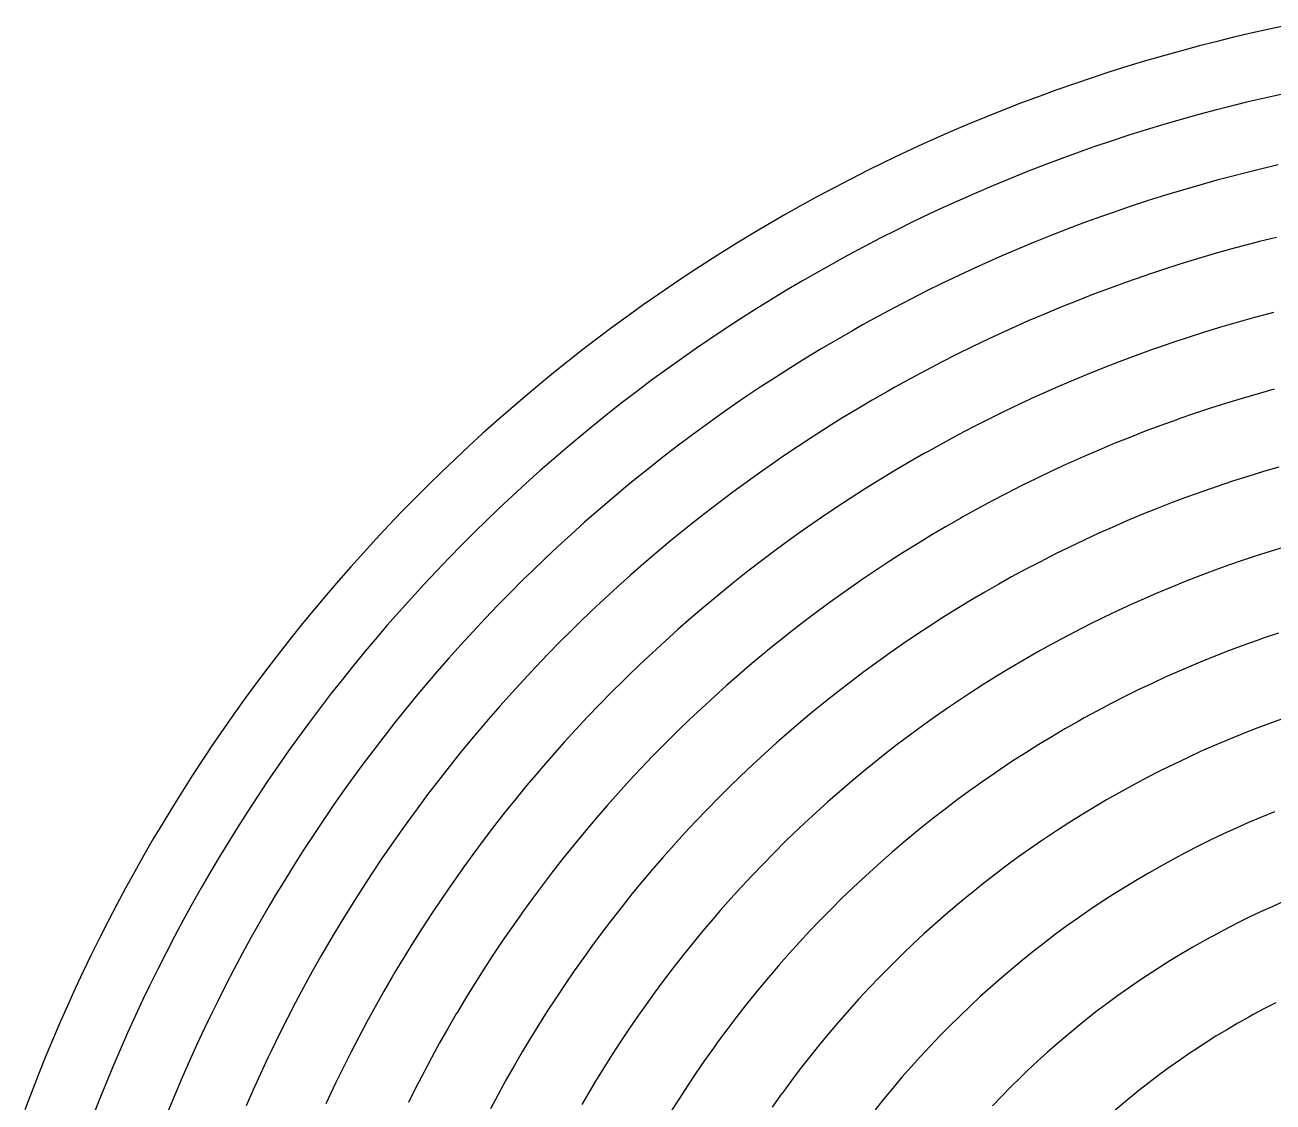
# Model space of a CAD drawing. Header units: inches. Extents: x -134 to 137, y -136 to 138.
# Drawn here: x -125.9 to -28.7, y 46.4 to 130.3 of the extents above; entities that cross this region are included whole.
import ezdxf

# ---------------------------------------------------------------- set-up
doc = ezdxf.new("R2010")
doc.units = ezdxf.units.IN
doc.header["$MEASUREMENT"] = 0
doc.linetypes.add('Continuous2', pattern=[0])
doc.layers.add('single spiral', color=1, linetype='Continuous')

msp = doc.modelspace()

# ---------------------------------------------------------------- linework, layer by layer
at = {"layer": 'single spiral', "color": 7, "linetype": 'Continuous2', "lineweight": -3, "true_color": 0xffffff}
for p, q in [((-27.454, 130.301), (-28.909, 129.995)), ((-31.784, 129.342), (-33.204, 128.995)), ((-30.353, 129.675), (-31.784, 129.342)), ((-28.909, 129.995), (-30.353, 129.675)), ((-35.874, 128.296), (-37.269, 127.907)), ((-34.477, 128.669), (-35.874, 128.296)), ((-33.204, 128.995), (-34.477, 128.669)), ((-38.662, 127.502), (-40.053, 127.081)), ((-37.269, 127.907), (-38.662, 127.502)), ((-41.441, 126.644), (-42.827, 126.192)), ((-40.053, 127.081), (-41.441, 126.644)), ((-44.209, 125.723), (-45.584, 125.24)), ((-42.827, 126.192), (-44.209, 125.723)), ((-46.959, 124.74), (-48.329, 124.225)), ((-45.584, 125.24), (-46.959, 124.74)), ((-29.412, 124.606), (-30.814, 124.277)), ((-27.999, 124.921), (-29.412, 124.606)), ((-49.692, 123.695), (-51.049, 123.151)), ((-48.329, 124.225), (-49.692, 123.695)), ((-33.144, 123.694), (-34.513, 123.328)), ((-32.204, 123.935), (-33.144, 123.694)), ((-30.814, 124.277), (-32.204, 123.935)), ((-52.4, 122.592), (-53.744, 122.018)), ((-51.049, 123.151), (-52.4, 122.592)), ((-37.247, 122.55), (-38.611, 122.136)), ((-35.881, 122.947), (-37.247, 122.55)), ((-34.513, 123.328), (-35.881, 122.947)), ((-53.744, 122.018), (-55.081, 121.43)), ((-39.972, 121.707), (-41.331, 121.262)), ((-38.611, 122.136), (-39.972, 121.707)), ((-56.355, 120.854), (-57.678, 120.238)), ((-55.081, 121.43), (-56.355, 120.854)), ((-42.686, 120.801), (-43.823, 120.402)), ((-41.331, 121.262), (-42.686, 120.801)), ((-58.994, 119.607), (-60.304, 118.962)), ((-57.678, 120.238), (-58.994, 119.607)), ((-45.171, 119.912), (-46.514, 119.407)), ((-43.823, 120.402), (-45.171, 119.912)), ((-60.304, 118.962), (-61.607, 118.302)), ((-47.851, 118.887), (-49.182, 118.353)), ((-46.514, 119.407), (-47.851, 118.887)), ((-31.769, 118.565), (-33.111, 118.208)), ((-30.971, 118.77), (-31.769, 118.565)), ((-29.708, 119.082), (-30.971, 118.77)), ((-28.337, 119.405), (-29.708, 119.082)), ((-62.903, 117.628), (-64.192, 116.94)), ((-61.607, 118.302), (-62.903, 117.628)), ((-50.506, 117.804), (-51.823, 117.241)), ((-49.182, 118.353), (-50.506, 117.804)), ((-34.45, 117.835), (-35.788, 117.446)), ((-33.111, 118.208), (-34.45, 117.835)), ((-64.192, 116.94), (-65.473, 116.237)), ((-53.134, 116.663), (-54.18, 116.189)), ((-51.823, 117.241), (-53.134, 116.663)), ((-38.455, 116.62), (-39.785, 116.183)), ((-37.123, 117.041), (-38.455, 116.62)), ((-35.788, 117.446), (-37.123, 117.041)), ((-65.473, 116.237), (-66.708, 115.542)), ((-54.18, 116.189), (-55.477, 115.585)), ((-41.112, 115.73), (-42.007, 115.415)), ((-39.785, 116.183), (-41.112, 115.73)), ((-67.974, 114.812), (-69.231, 114.069)), ((-66.708, 115.542), (-67.974, 114.812)), ((-56.768, 114.967), (-58.052, 114.334)), ((-55.477, 115.585), (-56.768, 114.967)), ((-43.328, 114.936), (-44.643, 114.442)), ((-42.007, 115.415), (-43.328, 114.936)), ((-69.231, 114.069), (-70.481, 113.311)), ((-59.33, 113.687), (-60.6, 113.025)), ((-58.052, 114.334), (-59.33, 113.687)), ((-45.952, 113.933), (-47.254, 113.409)), ((-44.643, 114.442), (-45.952, 113.933)), ((-28.469, 113.757), (-29.797, 113.428)), ((-70.481, 113.311), (-71.722, 112.54)), ((-60.6, 113.025), (-61.863, 112.349)), ((-48.55, 112.871), (-49.84, 112.318)), ((-47.254, 113.409), (-48.55, 112.871)), ((-31.666, 112.936), (-32.975, 112.571)), ((-30.354, 113.284), (-31.666, 112.936)), ((-29.797, 113.428), (-30.354, 113.284)), ((-72.955, 111.755), (-74.18, 110.957)), ((-71.722, 112.54), (-72.955, 111.755)), ((-61.863, 112.349), (-63.118, 111.659)), ((-51.122, 111.751), (-51.938, 111.381)), ((-49.84, 112.318), (-51.122, 111.751)), ((-35.588, 111.794), (-36.89, 111.382)), ((-34.282, 112.191), (-35.588, 111.794)), ((-32.975, 112.571), (-34.282, 112.191)), ((-74.18, 110.957), (-75.395, 110.145)), ((-64.136, 111.087), (-65.377, 110.372)), ((-63.118, 111.659), (-64.136, 111.087)), ((-53.208, 110.791), (-54.472, 110.185)), ((-51.938, 111.381), (-53.208, 110.791)), ((-38.19, 110.953), (-39.486, 110.509)), ((-36.89, 111.382), (-38.19, 110.953)), ((-75.395, 110.145), (-76.564, 109.345)), ((-65.377, 110.372), (-66.61, 109.642)), ((-54.472, 110.185), (-55.73, 109.566)), ((-41.429, 109.811), (-42.715, 109.329)), ((-40.138, 110.279), (-41.429, 109.811)), ((-39.486, 110.509), (-40.138, 110.279)), ((-76.564, 109.345), (-77.762, 108.508)), ((-67.835, 108.899), (-69.052, 108.143)), ((-66.61, 109.642), (-67.835, 108.899)), ((-56.98, 108.931), (-58.224, 108.283)), ((-55.73, 109.566), (-56.98, 108.931)), ((-43.994, 108.831), (-45.267, 108.319)), ((-42.715, 109.329), (-43.994, 108.831)), ((-77.762, 108.508), (-78.95, 107.657)), ((-69.052, 108.143), (-70.261, 107.372)), ((-58.224, 108.283), (-59.46, 107.62)), ((-45.267, 108.319), (-46.534, 107.792)), ((-28.899, 107.851), (-30.178, 107.512)), ((-28.679, 107.908), (-28.899, 107.851)), ((-78.95, 107.657), (-80.129, 106.794)), ((-70.261, 107.372), (-71.461, 106.589)), ((-60.688, 106.943), (-61.485, 106.495)), ((-59.46, 107.62), (-60.688, 106.943)), ((-47.793, 107.251), (-49.046, 106.695)), ((-46.534, 107.792), (-47.793, 107.251)), ((-31.456, 107.156), (-32.732, 106.785)), ((-30.178, 107.512), (-31.456, 107.156)), ((-81.298, 105.917), (-82.458, 105.028)), ((-80.129, 106.794), (-81.298, 105.917)), ((-71.461, 106.589), (-72.652, 105.792)), ((-61.485, 106.495), (-62.7, 105.795)), ((-49.629, 106.43), (-50.871, 105.853)), ((-49.046, 106.695), (-49.629, 106.43)), ((-35.276, 105.994), (-36.544, 105.574)), ((-34.005, 106.397), (-35.276, 105.994)), ((-32.732, 106.785), (-34.005, 106.397)), ((-82.458, 105.028), (-83.609, 104.125)), ((-73.615, 105.133), (-74.789, 104.312)), ((-72.652, 105.792), (-73.615, 105.133)), ((-63.908, 105.081), (-65.107, 104.353)), ((-62.7, 105.795), (-63.908, 105.081)), ((-52.107, 105.262), (-53.336, 104.656)), ((-50.871, 105.853), (-52.107, 105.262)), ((-38.215, 104.996), (-39.475, 104.54)), ((-37.808, 105.139), (-38.215, 104.996)), ((-36.544, 105.574), (-37.808, 105.139)), ((-83.609, 104.125), (-84.749, 103.211)), ((-74.789, 104.312), (-75.954, 103.478)), ((-65.107, 104.353), (-66.298, 103.612)), ((-54.558, 104.036), (-55.773, 103.401)), ((-53.336, 104.656), (-54.558, 104.036)), ((-40.729, 104.069), (-41.978, 103.583)), ((-39.475, 104.54), (-40.729, 104.069)), ((-84.749, 103.211), (-85.848, 102.309)), ((-75.954, 103.478), (-77.11, 102.631)), ((-66.298, 103.612), (-67.481, 102.857)), ((-55.773, 103.401), (-56.981, 102.752)), ((-43.22, 103.083), (-44.455, 102.568)), ((-41.978, 103.583), (-43.22, 103.083)), ((-85.848, 102.309), (-86.968, 101.371)), ((-77.11, 102.631), (-78.257, 101.771)), ((-68.655, 102.089), (-69.82, 101.307)), ((-67.481, 102.857), (-68.655, 102.089)), ((-58.181, 102.089), (-58.754, 101.766)), ((-56.981, 102.752), (-58.181, 102.089)), ((-45.684, 102.039), (-46.905, 101.495)), ((-44.455, 102.568), (-45.684, 102.039)), ((-86.968, 101.371), (-88.078, 100.419)), ((-78.257, 101.771), (-79.394, 100.898)), ((-69.82, 101.307), (-70.575, 100.791)), ((-59.943, 101.082), (-61.123, 100.384)), ((-58.754, 101.766), (-59.943, 101.082)), ((-47.254, 101.336), (-48.466, 100.774)), ((-46.905, 101.495), (-47.254, 101.336)), ((-31.135, 101.227), (-32.375, 100.849)), ((-29.892, 101.589), (-31.135, 101.227)), ((-28.648, 101.935), (-29.892, 101.589)), ((-88.078, 100.419), (-89.177, 99.456)), ((-79.394, 100.898), (-80.521, 100.013)), ((-70.575, 100.791), (-71.725, 99.988)), ((-61.123, 100.384), (-62.296, 99.673)), ((-49.672, 100.197), (-50.871, 99.606)), ((-48.466, 100.774), (-49.672, 100.197)), ((-33.612, 100.455), (-34.846, 100.046)), ((-32.375, 100.849), (-33.612, 100.455)), ((-89.177, 99.456), (-90.266, 98.48)), ((-81.638, 99.115), (-82.544, 98.372)), ((-80.521, 100.013), (-81.638, 99.115)), ((-72.865, 99.171), (-73.997, 98.342)), ((-71.725, 99.988), (-72.865, 99.171)), ((-62.296, 99.673), (-63.46, 98.948)), ((-50.871, 99.606), (-52.064, 99)), ((-37.465, 99.12), (-38.687, 98.662)), ((-36.238, 99.563), (-37.465, 99.12)), ((-36.078, 99.62), (-36.238, 99.563)), ((-34.846, 100.046), (-36.078, 99.62)), ((-90.266, 98.48), (-91.345, 97.493)), ((-82.544, 98.372), (-83.642, 97.452)), ((-73.997, 98.342), (-75.12, 97.499)), ((-64.616, 98.209), (-65.763, 97.457)), ((-63.46, 98.948), (-64.616, 98.209)), ((-53.249, 98.379), (-54.427, 97.745)), ((-52.064, 99), (-53.249, 98.379)), ((-39.902, 98.189), (-41.111, 97.701)), ((-38.687, 98.662), (-39.902, 98.189)), ((-91.345, 97.493), (-92.412, 96.494)), ((-83.642, 97.452), (-84.731, 96.519)), ((-75.12, 97.499), (-76.232, 96.644)), ((-65.763, 97.457), (-66.901, 96.692)), ((-54.427, 97.745), (-55.597, 97.097)), ((-42.314, 97.199), (-43.51, 96.682)), ((-41.111, 97.701), (-42.314, 97.199)), ((-92.412, 96.494), (-93.469, 95.483)), ((-84.731, 96.519), (-85.809, 95.574)), ((-76.232, 96.644), (-77.335, 95.776)), ((-67.444, 96.32), (-68.568, 95.535)), ((-66.901, 96.692), (-67.444, 96.32)), ((-57.105, 96.233), (-58.257, 95.553)), ((-55.945, 96.9), (-57.105, 96.233)), ((-55.597, 97.097), (-55.945, 96.9)), ((-43.51, 96.682), (-44.698, 96.151)), ((-93.469, 95.483), (-94.487, 94.487)), ((-85.809, 95.574), (-86.876, 94.617)), ((-77.335, 95.776), (-78.428, 94.896)), ((-68.568, 95.535), (-69.684, 94.737)), ((-58.257, 95.553), (-59.401, 94.858)), ((-45.992, 95.552), (-47.167, 94.991)), ((-44.812, 96.099), (-45.992, 95.552)), ((-44.698, 96.151), (-44.812, 96.099)), ((-29.491, 95.519), (-30.696, 95.151)), ((-28.284, 95.871), (-29.491, 95.519)), ((-94.487, 94.487), (-95.521, 93.454)), ((-86.876, 94.617), (-87.933, 93.648)), ((-79.138, 94.313), (-80.214, 93.412)), ((-78.428, 94.896), (-79.138, 94.313)), ((-69.684, 94.737), (-70.79, 93.926)), ((-59.401, 94.858), (-60.537, 94.15)), ((-48.335, 94.414), (-49.496, 93.824)), ((-47.167, 94.991), (-48.335, 94.414)), ((-33.097, 94.368), (-34.207, 93.983)), ((-31.898, 94.768), (-33.097, 94.368)), ((-30.696, 95.151), (-31.898, 94.768)), ((-95.521, 93.454), (-96.544, 92.409)), ((-87.933, 93.648), (-88.979, 92.668)), ((-80.214, 93.412), (-81.28, 92.499)), ((-70.79, 93.926), (-71.887, 93.102)), ((-61.664, 93.429), (-62.783, 92.694)), ((-60.537, 94.15), (-61.664, 93.429)), ((-49.496, 93.824), (-50.649, 93.219)), ((-35.4, 93.553), (-36.586, 93.108)), ((-34.207, 93.983), (-35.4, 93.553)), ((-96.544, 92.409), (-97.556, 91.354)), ((-88.979, 92.668), (-90.014, 91.675)), ((-81.28, 92.499), (-82.335, 91.574)), ((-71.887, 93.102), (-72.974, 92.265)), ((-62.783, 92.694), (-63.893, 91.946)), ((-51.796, 92.6), (-52.934, 91.967)), ((-50.649, 93.219), (-51.796, 92.6)), ((-37.767, 92.648), (-38.942, 92.174)), ((-36.586, 93.108), (-37.767, 92.648)), ((-97.556, 91.354), (-98.556, 90.287)), ((-90.014, 91.675), (-90.854, 90.854)), ((-82.335, 91.574), (-83.38, 90.637)), ((-74.052, 91.416), (-75.119, 90.554)), ((-72.974, 92.265), (-74.052, 91.416)), ((-64.223, 91.719), (-65.32, 90.954)), ((-63.893, 91.946), (-64.223, 91.719)), ((-53.057, 91.897), (-54.187, 91.249)), ((-52.934, 91.967), (-53.057, 91.897)), ((-40.11, 91.685), (-41.271, 91.181)), ((-38.942, 92.174), (-40.11, 91.685)), ((-90.854, 90.854), (-91.868, 89.841)), ((-83.38, 90.637), (-84.415, 89.687)), ((-75.119, 90.554), (-75.631, 90.133)), ((-65.32, 90.954), (-66.409, 90.176)), ((-55.309, 90.586), (-56.423, 89.91)), ((-54.187, 91.249), (-55.309, 90.586)), ((-42.303, 90.719), (-43.45, 90.188)), ((-41.271, 91.181), (-42.303, 90.719)), ((-98.556, 90.287), (-99.544, 89.209)), ((-91.868, 89.841), (-92.871, 88.817)), ((-84.415, 89.687), (-85.438, 88.726)), ((-75.631, 90.133), (-76.683, 89.253)), ((-67.488, 89.384), (-68.558, 88.579)), ((-66.409, 90.176), (-67.488, 89.384)), ((-56.423, 89.91), (-57.529, 89.22)), ((-44.592, 89.643), (-45.726, 89.083)), ((-43.45, 90.188), (-44.592, 89.643)), ((-27.801, 89.661), (-28.968, 89.303)), ((-99.544, 89.209), (-100.521, 88.12)), ((-92.871, 88.817), (-93.863, 87.782)), ((-85.438, 88.726), (-86.45, 87.754)), ((-76.683, 89.253), (-77.725, 88.361)), ((-68.558, 88.579), (-69.619, 87.762)), ((-58.626, 88.516), (-59.715, 87.799)), ((-57.529, 89.22), (-58.626, 88.516)), ((-46.854, 88.508), (-47.974, 87.92)), ((-45.726, 89.083), (-46.854, 88.508)), ((-31.295, 88.541), (-32.122, 88.254)), ((-30.133, 88.93), (-31.295, 88.541)), ((-28.968, 89.303), (-30.133, 88.93)), ((-100.521, 88.12), (-101.486, 87.021)), ((-93.863, 87.782), (-94.844, 86.735)), ((-86.45, 87.754), (-87.109, 87.109)), ((-78.757, 87.456), (-79.778, 86.539)), ((-77.725, 88.361), (-78.757, 87.456)), ((-69.619, 87.762), (-70.669, 86.932)), ((-59.715, 87.799), (-60.794, 87.069)), ((-47.974, 87.92), (-49.088, 87.317)), ((-33.278, 87.838), (-34.428, 87.407)), ((-32.122, 88.254), (-33.278, 87.838)), ((-101.486, 87.021), (-102.416, 85.937)), ((-94.844, 86.735), (-95.813, 85.677)), ((-87.109, 87.109), (-88.103, 86.118)), ((-79.778, 86.539), (-80.789, 85.611)), ((-70.669, 86.932), (-71.71, 86.09)), ((-60.911, 86.989), (-61.98, 86.245)), ((-60.794, 87.069), (-60.911, 86.989)), ((-50.09, 86.758), (-51.188, 86.129)), ((-49.088, 87.317), (-50.09, 86.758)), ((-36.71, 86.501), (-37.841, 86.026)), ((-35.572, 86.962), (-36.71, 86.501)), ((-34.428, 87.407), (-35.572, 86.962)), ((-102.416, 85.937), (-103.356, 84.818)), ((-95.813, 85.677), (-96.769, 84.609)), ((-88.103, 86.118), (-89.085, 85.115)), ((-80.789, 85.611), (-81.788, 84.67)), ((-72.022, 85.833), (-73.049, 84.975)), ((-71.71, 86.09), (-72.022, 85.833)), ((-61.98, 86.245), (-63.04, 85.487)), ((-51.188, 86.129), (-52.279, 85.485)), ((-38.966, 85.537), (-39.727, 85.196)), ((-37.841, 86.026), (-38.966, 85.537)), ((-103.356, 84.818), (-104.285, 83.687)), ((-96.769, 84.609), (-97.714, 83.53)), ((-89.085, 85.115), (-90.056, 84.101)), ((-81.788, 84.67), (-82.777, 83.718)), ((-73.049, 84.975), (-74.066, 84.104)), ((-64.091, 84.716), (-65.133, 83.932)), ((-63.04, 85.487), (-64.091, 84.716)), ((-53.361, 84.828), (-54.435, 84.157)), ((-52.279, 85.485), (-53.361, 84.828)), ((-40.84, 84.682), (-41.946, 84.154)), ((-39.727, 85.196), (-40.84, 84.682)), ((-104.285, 83.687), (-105.201, 82.547)), ((-90.056, 84.101), (-91.016, 83.076)), ((-82.777, 83.718), (-83.253, 83.253)), ((-74.066, 84.104), (-75.073, 83.221)), ((-65.133, 83.932), (-66.165, 83.135)), ((-54.435, 84.157), (-55.501, 83.472)), ((-43.045, 83.611), (-44.138, 83.054)), ((-41.946, 84.154), (-43.045, 83.611)), ((-98.482, 82.636), (-99.404, 81.538)), ((-97.714, 83.53), (-98.482, 82.636)), ((-91.016, 83.076), (-91.964, 82.04)), ((-83.253, 83.253), (-84.224, 82.284)), ((-75.073, 83.221), (-76.069, 82.326)), ((-66.165, 83.135), (-67.188, 82.326)), ((-56.558, 82.775), (-57.508, 82.13)), ((-55.501, 83.472), (-56.558, 82.775)), ((-44.138, 83.054), (-45.223, 82.482)), ((-28.316, 82.944), (-29.438, 82.566)), ((-105.201, 82.547), (-106.104, 81.397)), ((-91.964, 82.04), (-92.9, 80.993)), ((-84.224, 82.284), (-85.185, 81.304)), ((-76.069, 82.326), (-77.055, 81.419)), ((-67.188, 82.326), (-68.2, 81.504)), ((-57.508, 82.13), (-58.548, 81.407)), ((-46.301, 81.897), (-47.044, 81.482)), ((-45.223, 82.482), (-46.301, 81.897)), ((-31.1, 81.976), (-32.211, 81.56)), ((-29.983, 82.377), (-31.1, 81.976)), ((-29.438, 82.566), (-29.983, 82.377)), ((-106.104, 81.397), (-106.995, 80.236)), ((-99.404, 81.538), (-100.314, 80.43)), ((-92.9, 80.993), (-93.824, 79.935)), ((-85.185, 81.304), (-86.134, 80.312)), ((-77.055, 81.419), (-78.03, 80.5)), ((-68.312, 81.411), (-69.313, 80.576)), ((-68.2, 81.504), (-68.312, 81.411)), ((-59.578, 80.671), (-60.599, 79.922)), ((-58.548, 81.407), (-59.578, 80.671)), ((-48.109, 80.873), (-49.166, 80.25)), ((-47.044, 81.482), (-48.109, 80.873)), ((-34.416, 80.684), (-35.508, 80.224)), ((-33.317, 81.13), (-34.416, 80.684)), ((-32.211, 81.56), (-33.317, 81.13)), ((-106.995, 80.236), (-107.873, 79.066)), ((-100.314, 80.43), (-101.213, 79.312)), ((-93.824, 79.935), (-94.426, 79.233)), ((-86.134, 80.312), (-87.072, 79.31)), ((-78.03, 80.5), (-78.993, 79.57)), ((-70.304, 79.728), (-71.284, 78.868)), ((-69.313, 80.576), (-70.304, 79.728)), ((-60.599, 79.922), (-61.611, 79.159)), ((-49.166, 80.25), (-50.214, 79.613)), ((-36.594, 79.75), (-37.085, 79.529)), ((-35.508, 80.224), (-36.594, 79.75)), ((-107.873, 79.066), (-108.739, 77.887)), ((-101.213, 79.312), (-102.098, 78.183)), ((-94.426, 79.233), (-95.33, 78.159)), ((-87.072, 79.31), (-87.998, 78.296)), ((-79.284, 79.284), (-80.233, 78.339)), ((-78.993, 79.57), (-79.284, 79.284)), ((-71.284, 78.868), (-72.254, 77.996)), ((-61.611, 79.159), (-62.614, 78.384)), ((-51.255, 78.962), (-52.287, 78.297)), ((-50.214, 79.613), (-51.255, 78.962)), ((-38.16, 79.034), (-39.229, 78.524)), ((-37.085, 79.529), (-38.16, 79.034)), ((-108.739, 77.887), (-109.573, 76.724)), ((-102.098, 78.183), (-102.971, 77.045)), ((-95.33, 78.159), (-96.221, 77.074)), ((-87.998, 78.296), (-88.912, 77.272)), ((-80.233, 78.339), (-81.171, 77.383)), ((-72.254, 77.996), (-73.213, 77.112)), ((-62.614, 78.384), (-63.606, 77.597)), ((-52.287, 78.297), (-53.31, 77.62)), ((-40.291, 77.999), (-41.347, 77.46)), ((-39.229, 78.524), (-40.291, 77.999)), ((-102.971, 77.045), (-103.832, 75.897)), ((-96.221, 77.074), (-97.101, 75.978)), ((-88.912, 77.272), (-89.814, 76.237)), ((-81.171, 77.383), (-82.097, 76.415)), ((-73.213, 77.112), (-74.161, 76.216)), ((-64.501, 76.869), (-65.473, 76.058)), ((-63.606, 77.597), (-64.501, 76.869)), ((-54.015, 77.142), (-55.023, 76.442)), ((-53.31, 77.62), (-54.015, 77.142)), ((-42.395, 76.907), (-43.435, 76.34)), ((-41.347, 77.46), (-42.395, 76.907)), ((-109.573, 76.724), (-110.412, 75.526)), ((-103.832, 75.897), (-104.679, 74.74)), ((-97.101, 75.978), (-97.968, 74.873)), ((-89.814, 76.237), (-90.25, 75.729)), ((-82.097, 76.415), (-83.012, 75.437)), ((-74.161, 76.216), (-75.098, 75.309)), ((-65.473, 76.058), (-66.436, 75.234)), ((-55.023, 76.442), (-56.022, 75.728)), ((-43.919, 76.07), (-44.948, 75.482)), ((-43.435, 76.34), (-43.919, 76.07)), ((-28.865, 75.966), (-29.936, 75.567)), ((-27.79, 76.351), (-28.865, 75.966)), ((-110.412, 75.526), (-111.239, 74.319)), ((-97.968, 74.873), (-98.822, 73.758)), ((-90.25, 75.729), (-91.134, 74.679)), ((-83.012, 75.437), (-83.915, 74.447)), ((-75.205, 75.205), (-76.129, 74.285)), ((-75.098, 75.309), (-75.205, 75.205)), ((-66.436, 75.234), (-67.389, 74.398)), ((-57.012, 75.002), (-57.992, 74.263)), ((-56.022, 75.728), (-57.012, 75.002)), ((-45.969, 74.88), (-46.983, 74.264)), ((-44.948, 75.482), (-45.969, 74.88)), ((-31, 75.152), (-32.057, 74.722)), ((-29.936, 75.567), (-31, 75.152)), ((-111.239, 74.319), (-112.052, 73.103)), ((-104.679, 74.74), (-105.368, 73.779)), ((-91.134, 74.679), (-92.006, 73.618)), ((-83.915, 74.447), (-84.806, 73.446)), ((-76.129, 74.285), (-77.042, 73.353)), ((-67.389, 74.398), (-68.331, 73.55)), ((-57.992, 74.263), (-58.963, 73.511)), ((-46.983, 74.264), (-47.988, 73.635)), ((-33.109, 74.278), (-34.153, 73.82)), ((-32.057, 74.722), (-33.109, 74.278)), ((-112.052, 73.103), (-112.852, 71.878)), ((-105.368, 73.779), (-106.191, 72.605)), ((-98.822, 73.758), (-99.664, 72.633)), ((-92.006, 73.618), (-92.865, 72.547)), ((-84.806, 73.446), (-85.685, 72.435)), ((-77.042, 73.353), (-77.944, 72.411)), ((-68.331, 73.55), (-69.262, 72.69)), ((-58.963, 73.511), (-59.923, 72.746)), ((-48.985, 72.992), (-49.972, 72.335)), ((-47.988, 73.635), (-48.985, 72.992)), ((-35.412, 73.244), (-36.441, 72.753)), ((-34.376, 73.72), (-35.412, 73.244)), ((-34.153, 73.82), (-34.376, 73.72)), ((-106.191, 72.605), (-107.002, 71.422)), ((-99.664, 72.633), (-100.492, 71.499)), ((-92.865, 72.547), (-93.712, 71.466)), ((-85.953, 72.123), (-86.816, 71.099)), ((-85.685, 72.435), (-85.953, 72.123)), ((-77.944, 72.411), (-78.835, 71.457)), ((-69.262, 72.69), (-70.183, 71.819)), ((-60.587, 72.205), (-61.531, 71.42)), ((-59.923, 72.746), (-60.587, 72.205)), ((-50.432, 72.024), (-51.406, 71.348)), ((-49.972, 72.335), (-50.432, 72.024)), ((-37.464, 72.248), (-38.479, 71.728)), ((-36.441, 72.753), (-37.464, 72.248)), ((-112.852, 71.878), (-113.639, 70.644)), ((-107.002, 71.422), (-107.799, 70.229)), ((-100.492, 71.499), (-101.033, 70.744)), ((-93.712, 71.466), (-94.547, 70.376)), ((-86.816, 71.099), (-87.667, 70.064)), ((-78.835, 71.457), (-79.714, 70.493)), ((-71.013, 71.013), (-71.912, 70.12)), ((-70.183, 71.819), (-71.013, 71.013)), ((-61.531, 71.42), (-62.464, 70.622)), ((-51.406, 71.348), (-52.371, 70.659)), ((-39.488, 71.195), (-40.489, 70.647)), ((-38.479, 71.728), (-39.488, 71.195)), ((-113.639, 70.644), (-114.412, 69.402)), ((-107.799, 70.229), (-108.583, 69.027)), ((-101.033, 70.744), (-101.84, 69.595)), ((-94.547, 70.376), (-95.369, 69.275)), ((-87.667, 70.064), (-88.505, 69.019)), ((-79.714, 70.493), (-80.581, 69.517)), ((-71.912, 70.12), (-72.8, 69.215)), ((-62.464, 70.622), (-63.387, 69.811)), ((-53.328, 69.957), (-54.274, 69.242)), ((-52.371, 70.659), (-53.328, 69.957)), ((-41.706, 69.955), (-42.69, 69.376)), ((-40.715, 70.52), (-41.706, 69.955)), ((-40.489, 70.647), (-40.715, 70.52)), ((-114.412, 69.402), (-115.172, 68.151)), ((-108.583, 69.027), (-109.354, 67.817)), ((-101.84, 69.595), (-102.634, 68.436)), ((-95.369, 69.275), (-96.177, 68.165)), ((-88.505, 69.019), (-89.332, 67.963)), ((-80.581, 69.517), (-81.435, 68.531)), ((-72.8, 69.215), (-73.676, 68.299)), ((-64.3, 68.989), (-65.202, 68.155)), ((-63.387, 69.811), (-64.3, 68.989)), ((-54.274, 69.242), (-55.212, 68.515)), ((-42.69, 69.376), (-43.666, 68.783)), ((-28.621, 69.029), (-29.634, 68.617)), ((-115.172, 68.151), (-115.903, 66.917)), ((-102.634, 68.436), (-103.414, 67.268)), ((-96.177, 68.165), (-96.569, 67.618)), ((-81.534, 68.416), (-82.376, 67.418)), ((-81.435, 68.531), (-81.534, 68.416)), ((-73.676, 68.299), (-74.541, 67.372)), ((-65.202, 68.155), (-66.093, 67.309)), ((-55.212, 68.515), (-56.139, 67.774)), ((-44.633, 68.176), (-45.592, 67.556)), ((-43.666, 68.783), (-44.633, 68.176)), ((-30.642, 68.19), (-31.6, 67.767)), ((-29.634, 68.617), (-30.642, 68.19)), ((-109.354, 67.817), (-110.112, 66.598)), ((-103.414, 67.268), (-104.182, 66.091)), ((-96.569, 67.618), (-97.358, 66.495)), ((-89.332, 67.963), (-90.145, 66.898)), ((-82.376, 67.418), (-83.205, 66.411)), ((-74.541, 67.372), (-75.394, 66.434)), ((-66.093, 67.309), (-66.71, 66.71)), ((-56.573, 67.421), (-57.485, 66.663)), ((-56.139, 67.774), (-56.573, 67.421)), ((-45.592, 67.556), (-46.542, 66.923)), ((-32.594, 67.312), (-33.581, 66.842)), ((-31.6, 67.767), (-32.594, 67.312)), ((-115.903, 66.917), (-116.635, 65.65)), ((-110.112, 66.598), (-110.855, 65.371)), ((-104.182, 66.091), (-104.936, 64.905)), ((-97.358, 66.495), (-98.134, 65.362)), ((-90.145, 66.898), (-90.946, 65.824)), ((-83.205, 66.411), (-84.021, 65.393)), ((-75.394, 66.434), (-76.235, 65.485)), ((-66.71, 66.71), (-67.582, 65.845)), ((-57.485, 66.663), (-58.387, 65.892)), ((-47.696, 66.127), (-48.626, 65.464)), ((-46.757, 66.776), (-47.696, 66.127)), ((-46.542, 66.923), (-46.757, 66.776)), ((-34.561, 66.358), (-35.535, 65.859)), ((-33.581, 66.842), (-34.561, 66.358)), ((-116.635, 65.65), (-117.353, 64.375)), ((-110.855, 65.371), (-111.459, 64.351)), ((-98.134, 65.362), (-98.898, 64.22)), ((-90.946, 65.824), (-91.734, 64.74)), ((-84.021, 65.393), (-84.826, 64.364)), ((-76.235, 65.485), (-76.995, 64.607)), ((-67.582, 65.845), (-68.442, 64.968)), ((-59.279, 65.109), (-60.161, 64.313)), ((-58.387, 65.892), (-59.279, 65.109)), ((-48.626, 65.464), (-49.547, 64.788)), ((-36.501, 65.346), (-37.432, 64.834)), ((-35.535, 65.859), (-36.501, 65.346)), ((-117.353, 64.375), (-118.058, 63.093)), ((-111.459, 64.351), (-112.177, 63.109)), ((-104.936, 64.905), (-105.677, 63.711)), ((-98.898, 64.22), (-99.648, 63.069)), ((-91.976, 64.402), (-92.746, 63.306)), ((-91.734, 64.74), (-91.976, 64.402)), ((-84.826, 64.364), (-85.617, 63.327)), ((-76.995, 64.607), (-77.813, 63.638)), ((-68.442, 64.968), (-69.292, 64.08)), ((-60.161, 64.313), (-61.031, 63.506)), ((-49.547, 64.788), (-50.458, 64.099)), ((-38.383, 64.293), (-39.327, 63.739)), ((-37.432, 64.834), (-38.383, 64.293)), ((-105.677, 63.711), (-106.404, 62.508)), ((-92.746, 63.306), (-93.504, 62.201)), ((-85.617, 63.327), (-86.396, 62.279)), ((-77.813, 63.638), (-78.619, 62.659)), ((-70.13, 63.181), (-70.956, 62.271)), ((-69.292, 64.08), (-70.13, 63.181)), ((-61.031, 63.506), (-61.891, 62.688)), ((-51.36, 63.397), (-52.251, 62.683)), ((-50.458, 64.099), (-51.36, 63.397)), ((-40.262, 63.17), (-41.19, 62.588)), ((-39.327, 63.739), (-40.262, 63.17)), ((-118.058, 63.093), (-118.748, 61.802)), ((-112.177, 63.109), (-112.882, 61.859)), ((-106.404, 62.508), (-106.878, 61.706)), ((-99.648, 63.069), (-100.384, 61.909)), ((-93.504, 62.201), (-94.249, 61.086)), ((-86.396, 62.279), (-87.162, 61.222)), ((-78.619, 62.659), (-79.413, 61.67)), ((-70.956, 62.271), (-71.77, 61.35)), ((-62.295, 62.295), (-63.138, 61.46)), ((-61.891, 62.688), (-62.295, 62.295)), ((-52.457, 62.515), (-53.336, 61.786)), ((-52.251, 62.683), (-52.457, 62.515)), ((-41.19, 62.588), (-42.108, 61.992)), ((-118.748, 61.802), (-119.425, 60.504)), ((-112.882, 61.859), (-113.572, 60.601)), ((-106.878, 61.706), (-107.582, 60.49)), ((-100.384, 61.909), (-101.107, 60.741)), ((-87.162, 61.222), (-87.253, 61.095)), ((-79.413, 61.67), (-80.194, 60.67)), ((-71.77, 61.35), (-72.335, 60.696)), ((-63.138, 61.46), (-63.97, 60.613)), ((-53.336, 61.786), (-54.205, 61.044)), ((-42.993, 61.4), (-43.894, 60.778)), ((-42.108, 61.992), (-42.993, 61.4)), ((-29.706, 61.238), (-30.648, 60.791)), ((-28.758, 61.671), (-29.706, 61.238)), ((-28.105, 61.959), (-28.758, 61.671)), ((-119.425, 60.504), (-120.087, 59.199)), ((-113.572, 60.601), (-114.249, 59.335)), ((-107.582, 60.49), (-108.272, 59.266)), ((-101.107, 60.741), (-101.816, 59.565)), ((-94.249, 61.086), (-94.98, 59.962)), ((-87.253, 61.095), (-88.004, 60.028)), ((-80.194, 60.67), (-80.962, 59.661)), ((-72.335, 60.696), (-73.129, 59.758)), ((-63.97, 60.613), (-64.791, 59.755)), ((-55.064, 60.29), (-55.912, 59.524)), ((-54.205, 61.044), (-55.064, 60.29)), ((-43.894, 60.778), (-44.786, 60.143)), ((-31.583, 60.329), (-32.512, 59.852)), ((-30.648, 60.791), (-31.583, 60.329)), ((-114.249, 59.335), (-114.912, 58.062)), ((-108.272, 59.266), (-108.948, 58.034)), ((-101.816, 59.565), (-102.161, 58.982)), ((-94.98, 59.962), (-95.698, 58.83)), ((-88.004, 60.028), (-88.742, 58.951)), ((-80.962, 59.661), (-81.718, 58.642)), ((-73.129, 59.758), (-73.91, 58.809)), ((-64.791, 59.755), (-65.6, 58.885)), ((-55.912, 59.524), (-56.75, 58.746)), ((-45.668, 59.494), (-46.542, 58.833)), ((-44.786, 60.143), (-45.668, 59.494)), ((-33.433, 59.361), (-34.07, 59.011)), ((-32.512, 59.852), (-33.433, 59.361)), ((-120.087, 59.199), (-120.735, 57.886)), ((-102.161, 58.982), (-102.849, 57.794)), ((-95.698, 58.83), (-96.403, 57.689)), ((-88.742, 58.951), (-89.468, 57.866)), ((-81.718, 58.642), (-82.401, 57.698)), ((-73.91, 58.809), (-74.679, 57.85)), ((-65.6, 58.885), (-66.398, 58.005)), ((-56.75, 58.746), (-57.576, 57.956)), ((-46.542, 58.833), (-47.406, 58.159)), ((-34.978, 58.497), (-35.879, 57.968)), ((-34.07, 59.011), (-34.978, 58.497)), ((-120.735, 57.886), (-121.357, 56.59)), ((-114.912, 58.062), (-115.56, 56.781)), ((-108.948, 58.034), (-109.61, 56.795)), ((-102.849, 57.794), (-103.524, 56.598)), ((-96.403, 57.689), (-97.093, 56.54)), ((-89.468, 57.866), (-90.18, 56.771)), ((-82.401, 57.698), (-83.131, 56.661)), ((-74.679, 57.85), (-75.436, 56.881)), ((-66.398, 58.005), (-67.183, 57.114)), ((-57.769, 57.769), (-58.581, 56.965)), ((-57.576, 57.956), (-57.769, 57.769)), ((-48.239, 57.489), (-49.083, 56.791)), ((-47.406, 58.159), (-48.239, 57.489)), ((-36.772, 57.425), (-37.656, 56.869)), ((-35.879, 57.968), (-36.772, 57.425)), ((-121.357, 56.59), (-121.976, 55.264)), ((-115.56, 56.781), (-116.194, 55.494)), ((-109.61, 56.795), (-110.259, 55.547)), ((-103.524, 56.598), (-104.185, 55.393)), ((-97.093, 56.54), (-97.306, 56.18)), ((-90.18, 56.771), (-90.878, 55.668)), ((-83.131, 56.661), (-83.849, 55.615)), ((-75.436, 56.881), (-76.18, 55.902)), ((-67.554, 56.685), (-68.322, 55.779)), ((-67.183, 57.114), (-67.554, 56.685)), ((-58.581, 56.965), (-59.383, 56.15)), ((-49.083, 56.791), (-49.917, 56.08)), ((-37.656, 56.869), (-38.531, 56.299)), ((-116.194, 55.494), (-116.708, 54.422)), ((-110.259, 55.547), (-110.892, 54.293)), ((-104.185, 55.393), (-104.832, 54.181)), ((-97.306, 56.18), (-97.979, 55.02)), ((-90.878, 55.668), (-91.563, 54.556)), ((-83.849, 55.615), (-84.554, 54.56)), ((-76.18, 55.902), (-76.911, 54.914)), ((-68.322, 55.779), (-69.077, 54.862)), ((-59.383, 56.15), (-60.173, 55.323)), ((-49.917, 56.08), (-50.74, 55.356)), ((-39.137, 55.894), (-39.998, 55.302)), ((-38.531, 56.299), (-39.137, 55.894)), ((-121.976, 55.264), (-122.581, 53.931)), ((-116.708, 54.422), (-117.316, 53.122)), ((-97.979, 55.02), (-98.638, 53.853)), ((-91.563, 54.556), (-92.234, 53.436)), ((-84.554, 54.56), (-85.245, 53.496)), ((-76.911, 54.914), (-77.419, 54.21)), ((-69.077, 54.862), (-69.82, 53.935)), ((-60.952, 54.486), (-61.719, 53.637)), ((-60.173, 55.323), (-60.952, 54.486)), ((-51.553, 54.621), (-52.356, 53.874)), ((-50.74, 55.356), (-51.553, 54.621)), ((-40.849, 54.696), (-41.692, 54.078)), ((-39.998, 55.302), (-40.849, 54.696)), ((-122.581, 53.931), (-123.171, 52.591)), ((-110.892, 54.293), (-111.512, 53.031)), ((-104.832, 54.181), (-105.465, 52.961)), ((-98.638, 53.853), (-99.283, 52.677)), ((-92.234, 53.436), (-92.315, 53.298)), ((-85.245, 53.496), (-85.923, 52.423)), ((-77.419, 54.21), (-78.128, 53.205)), ((-69.82, 53.935), (-70.551, 52.998)), ((-61.719, 53.637), (-62.474, 52.778)), ((-52.356, 53.874), (-53.131, 53.131)), ((-42.525, 53.446), (-43.348, 52.802)), ((-41.692, 54.078), (-42.525, 53.446)), ((-29.409, 53.71), (-30.282, 53.243)), ((-28.529, 54.162), (-29.409, 53.71)), ((-123.171, 52.591), (-123.746, 51.245)), ((-117.316, 53.122), (-117.909, 51.815)), ((-111.512, 53.031), (-111.916, 52.187)), ((-105.465, 52.961), (-106.083, 51.734)), ((-99.283, 52.677), (-99.914, 51.494)), ((-92.315, 53.298), (-92.971, 52.169)), ((-78.128, 53.205), (-78.824, 52.192)), ((-70.551, 52.998), (-71.269, 52.051)), ((-62.652, 52.571), (-63.392, 51.699)), ((-62.474, 52.778), (-62.652, 52.571)), ((-53.131, 53.131), (-53.911, 52.361)), ((-43.348, 52.802), (-43.92, 52.342)), ((-31.491, 52.565), (-32.346, 52.065)), ((-30.629, 53.052), (-31.491, 52.565)), ((-30.282, 53.243), (-30.629, 53.052)), ((-117.909, 51.815), (-118.487, 50.501)), ((-111.916, 52.187), (-112.512, 50.915)), ((-106.083, 51.734), (-106.688, 50.5)), ((-99.914, 51.494), (-100.53, 50.303)), ((-92.971, 52.169), (-93.613, 51.032)), ((-85.923, 52.423), (-86.587, 51.341)), ((-78.824, 52.192), (-79.507, 51.169)), ((-71.269, 52.051), (-71.974, 51.095)), ((-63.392, 51.699), (-64.12, 50.817)), ((-54.68, 51.579), (-55.438, 50.787)), ((-53.911, 52.361), (-54.68, 51.579)), ((-44.726, 51.677), (-45.522, 50.999)), ((-43.92, 52.342), (-44.726, 51.677)), ((-33.192, 51.55), (-34.03, 51.022)), ((-32.346, 52.065), (-33.192, 51.55)), ((-123.746, 51.245), (-124.307, 49.893)), ((-112.512, 50.915), (-113.093, 49.635)), ((-93.613, 51.032), (-94.241, 49.887)), ((-86.587, 51.341), (-87.187, 50.338)), ((-79.507, 51.169), (-80.177, 50.137)), ((-72.309, 50.631), (-72.995, 49.661)), ((-71.974, 51.095), (-72.309, 50.631)), ((-64.12, 50.817), (-64.835, 49.924)), ((-55.438, 50.787), (-56.184, 49.983)), ((-45.522, 50.999), (-46.308, 50.308)), ((-34.03, 51.022), (-34.86, 50.481)), ((-124.307, 49.893), (-124.853, 48.534)), ((-118.487, 50.501), (-119.051, 49.181)), ((-113.093, 49.635), (-113.659, 48.348)), ((-106.981, 49.886), (-107.564, 48.642)), ((-106.688, 50.5), (-106.981, 49.886)), ((-100.53, 50.303), (-101.133, 49.104)), ((-94.241, 49.887), (-94.855, 48.734)), ((-87.187, 50.338), (-87.825, 49.241)), ((-80.177, 50.137), (-80.833, 49.096)), ((-72.995, 49.661), (-73.668, 48.682)), ((-64.835, 49.924), (-65.539, 49.021)), ((-56.184, 49.983), (-56.919, 49.168)), ((-47.083, 49.606), (-47.848, 48.892)), ((-46.308, 50.308), (-47.083, 49.606)), ((-36.008, 49.699), (-36.816, 49.125)), ((-35.192, 50.259), (-36.008, 49.699)), ((-34.86, 50.481), (-35.192, 50.259)), ((-119.051, 49.181), (-119.601, 47.854)), ((-107.564, 48.642), (-108.132, 47.391)), ((-101.133, 49.104), (-101.721, 47.899)), ((-94.855, 48.734), (-95.455, 47.573)), ((-87.825, 49.241), (-88.449, 48.136)), ((-80.833, 49.096), (-81.476, 48.047)), ((-73.668, 48.682), (-74.327, 47.693)), ((-65.539, 49.021), (-66.229, 48.109)), ((-56.919, 49.168), (-57.629, 48.357)), ((-47.848, 48.892), (-48.381, 48.381)), ((-36.816, 49.125), (-37.615, 48.539)), ((-124.853, 48.534), (-125.384, 47.17)), ((-119.601, 47.854), (-120.135, 46.522)), ((-113.659, 48.348), (-114.211, 47.055)), ((-101.721, 47.899), (-101.903, 47.518)), ((-88.449, 48.136), (-89.06, 47.023)), ((-81.476, 48.047), (-81.923, 47.298)), ((-74.327, 47.693), (-74.974, 46.695)), ((-66.229, 48.109), (-66.907, 47.187)), ((-57.629, 48.357), (-58.34, 47.521)), ((-49.126, 47.647), (-49.861, 46.902)), ((-48.381, 48.381), (-49.126, 47.647)), ((-38.405, 47.939), (-39.184, 47.327)), ((-37.615, 48.539), (-38.405, 47.939)), ((-125.384, 47.17), (-125.893, 45.821)), ((-114.211, 47.055), (-114.748, 45.756)), ((-108.132, 47.391), (-108.686, 46.133)), ((-101.903, 47.518), (-102.472, 46.304)), ((-95.455, 47.573), (-96.041, 46.406)), ((-89.06, 47.023), (-89.656, 45.902)), ((-81.923, 47.298), (-82.542, 46.236)), ((-74.974, 46.695), (-75.607, 45.689)), ((-67.069, 46.962), (-67.73, 46.028)), ((-66.907, 47.187), (-67.069, 46.962)), ((-59.038, 46.675), (-59.724, 45.819)), ((-58.34, 47.521), (-59.038, 46.675)), ((-49.861, 46.902), (-50.584, 46.146)), ((-39.499, 47.074), (-40.265, 46.444)), ((-39.184, 47.327), (-39.499, 47.074)), ((-120.135, 46.522), (-120.655, 45.183)), ((-40.265, 46.444), (-41.021, 45.802))]:
    msp.add_line(p, q, dxfattribs=at)

doc.saveas('drawing.dxf')
